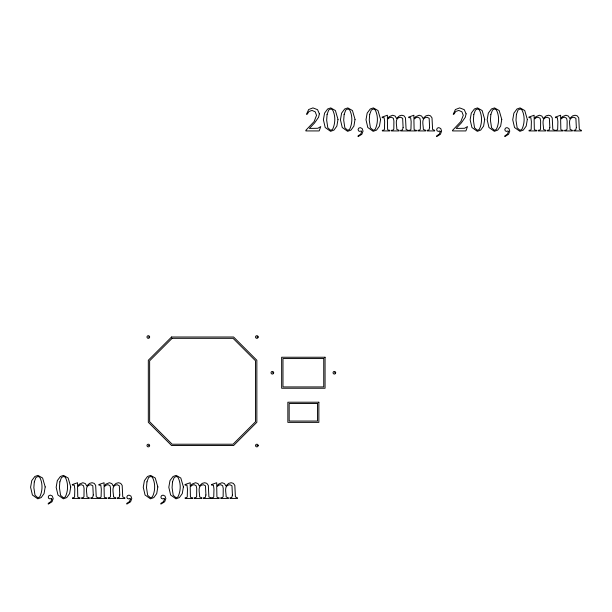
<?xml version="1.0" encoding="UTF-8"?>
<svg xmlns="http://www.w3.org/2000/svg" width="612" height="612" viewBox="0 0 612 612"><rect width="100%" height="100%" fill="white"/><g stroke="black" fill="none" stroke-linecap="round" stroke-linejoin="round"><path stroke-width="0.92" d="M148.318 337.005L149.634 337.005A1.316 1.316 0 0 1 147.653 338.153A1.316 1.316 0 0 1 147.653 335.866A1.316 1.316 0 0 1 149.634 337.005M256.849 337.005L258.165 337.005A1.316 1.316 0 0 1 256.183 338.153A1.316 1.316 0 0 1 256.183 335.866A1.316 1.316 0 0 1 258.165 337.005M272.348 372.739L273.671 372.739A1.316 1.316 0 0 1 271.69 373.878A1.316 1.316 0 0 1 271.69 371.599A1.316 1.316 0 0 1 273.671 372.739M334.366 372.739L335.682 372.739A1.316 1.316 0 0 1 333.708 373.878A1.316 1.316 0 0 1 333.708 371.599A1.316 1.316 0 0 1 335.682 372.739M148.318 445.536L149.634 445.536A1.316 1.316 0 0 1 147.653 446.683A1.316 1.316 0 0 1 147.653 444.396A1.316 1.316 0 0 1 149.634 445.536M256.849 445.536L258.165 445.536A1.316 1.316 0 0 1 256.183 446.683A1.316 1.316 0 0 1 256.183 444.396A1.316 1.316 0 0 1 258.165 445.536M93.269 494.978L92.649 497.441L90.806 497.824L90.806 498.428L98.325 498.428L98.325 497.824L96.245 496.944L95.663 485.392L94.171 483.358L92.014 482.73L89.589 483.358L86.69 485.982L85.313 483.564L82.85 482.73L79.522 484.061L77.556 485.982L77.556 482.73L72.247 484.597L72.499 485.194L74.297 485.155L74.809 489.156L74.595 496.883L73.96 497.602L72.499 497.824L72.499 498.428L80.034 498.428L80.034 497.824L78.382 497.602L77.762 496.929L77.556 486.808L79.69 485.163L81.465 484.681L83.515 485.744L84.066 488.422L83.982 496.63L83.324 497.525L81.587 497.824L81.587 498.428L89.291 498.428L89.291 497.824L86.981 496.929C87.149 492.652 84.211 485.247 90.737 484.727L92.817 485.798L93.269 494.978M119.776 494.978L119.156 497.441L117.313 497.824L117.313 498.428L124.833 498.428L124.833 497.824L122.752 496.944L122.17 485.392L120.679 483.358L118.521 482.73L116.096 483.358L113.197 485.982L111.82 483.564L109.357 482.73L106.029 484.061L104.063 485.982L104.063 482.73L98.754 484.597L99.006 485.194L100.804 485.155L101.317 489.156L101.102 496.883L100.467 497.602L99.006 497.824L99.006 498.428L106.542 498.428L106.542 497.824L104.889 497.602L104.27 496.929L104.063 486.808L106.197 485.163L107.972 484.681L110.022 485.744L110.573 488.422L110.489 496.63L109.831 497.525L108.095 497.824L108.095 498.428L115.798 498.428L115.798 497.824L113.495 496.929C113.656 492.652 110.718 485.247 117.244 484.727L119.325 485.798L119.776 494.978M205.915 494.978L205.303 497.441L203.452 497.824L203.452 498.428L210.979 498.428L210.979 497.824L208.899 496.944L208.317 485.392L206.825 483.358L204.668 482.73L202.243 483.358L199.344 485.982L197.967 483.564L195.503 482.73L192.176 484.061L190.21 485.982L190.21 482.73L184.9 484.597L185.153 485.194L186.951 485.155L187.463 489.156L187.249 496.883L186.614 497.602L185.153 497.824L185.153 498.428L192.688 498.428L192.688 497.824L191.036 497.602L190.416 496.929L190.21 486.808L192.336 485.163L194.119 484.681L196.169 485.744L196.72 488.422L196.636 496.63L195.978 497.525L194.234 497.824L194.234 498.428L201.945 498.428L201.945 497.824L199.634 496.929C199.803 492.652 196.865 485.247 203.391 484.727L205.471 485.798L205.915 494.978M232.422 494.978L231.81 497.441L229.959 497.824L229.959 498.428L237.487 498.428L237.487 497.824L235.406 496.944L234.824 485.392L233.333 483.358L231.175 482.73L228.75 483.358L225.851 485.982L224.474 483.564L222.011 482.73L218.683 484.061L216.717 485.982L216.717 482.73L211.408 484.597L211.66 485.194L213.458 485.155L213.97 489.156L213.756 496.883L213.121 497.602L211.66 497.824L211.66 498.428L219.195 498.428L219.195 497.824L217.543 497.602L216.923 496.929L216.717 486.808L218.844 485.163L220.626 484.681L222.676 485.744L223.227 488.422L223.143 496.63L222.485 497.525L220.741 497.824L220.741 498.428L228.452 498.428L228.452 497.824L226.142 496.929C226.31 492.652 223.372 485.247 229.898 484.727L231.979 485.798L232.422 494.978M403.101 127.487L402.489 129.951L400.638 130.333L400.638 130.93L408.166 130.93L408.166 130.333L406.085 129.446L405.496 117.902L404.012 115.859L401.854 115.24L399.429 115.859L396.53 118.483L395.153 116.073L392.69 115.24L389.362 116.571L387.396 118.483L387.396 115.24L382.087 117.106L382.339 117.703L384.137 117.657L384.65 121.666L384.435 129.392L383.8 130.104L382.339 130.333L382.339 130.93L389.875 130.93L389.875 130.333L388.222 130.104L387.603 129.43L387.396 119.317L389.523 117.665L391.305 117.183L393.355 118.254L393.899 120.931L393.822 129.132L393.164 130.035L391.42 130.333L391.42 130.93L399.123 130.93L399.123 130.333L396.821 129.43C396.989 125.154 394.052 117.756 400.577 117.236L402.658 118.3L403.101 127.487M429.609 127.487L428.997 129.951L427.145 130.333L427.145 130.93L434.673 130.93L434.673 130.333L432.592 129.446L432.011 117.902L430.519 115.859L428.362 115.24L425.937 115.859L423.037 118.483L421.66 116.073L419.197 115.24L415.869 116.571L413.903 118.483L413.903 115.24L408.594 117.106L408.847 117.703L410.644 117.657L411.157 121.666L410.943 129.392L410.308 130.104L408.847 130.333L408.847 130.93L416.382 130.93L416.382 130.333L414.729 130.104L414.11 129.43L413.903 119.317L416.03 117.665L417.812 117.183L419.863 118.254L420.406 120.931L420.329 129.132L419.671 130.035L417.927 130.333L417.927 130.93L425.631 130.93L425.631 130.333L423.328 129.43C423.496 125.154 420.559 117.756 427.084 117.236L429.165 118.3L429.609 127.487M549.836 127.487L549.216 129.951L547.373 130.333L547.373 130.93L554.893 130.93L554.893 130.333L552.812 129.446L552.231 117.902L550.739 115.859L548.589 115.24L546.156 115.859L543.265 118.483L541.88 116.073L539.417 115.24L536.089 116.571L534.123 118.483L534.123 115.24L528.822 117.106L529.066 117.703L530.864 117.657L531.384 121.666L531.162 129.392L530.535 130.104L529.066 130.333L529.066 130.93L536.602 130.93L536.602 130.333L534.949 130.104L534.337 129.43L534.123 119.317L536.257 117.665L538.04 117.183L540.082 118.254L540.633 120.931L540.549 129.132L539.891 130.035L538.155 130.333L538.155 130.93L545.858 130.93L545.858 130.333L543.555 129.43C543.716 125.154 540.779 117.756 547.304 117.236L549.385 118.3L549.836 127.487M576.343 127.487L575.724 129.951L573.88 130.333L573.88 130.93L581.4 130.93L581.4 130.333L579.319 129.446L578.738 117.902L577.246 115.859L575.096 115.24L572.664 115.859L569.772 118.483L568.387 116.073L565.924 115.24L562.596 116.571L560.63 118.483L560.63 115.24L555.329 117.106L555.574 117.703L557.371 117.657L557.892 121.666L557.67 129.392L557.042 130.104L555.574 130.333L555.574 130.93L563.116 130.93L563.116 130.333L561.456 130.104L560.844 129.43L560.63 119.317L562.765 117.665L564.547 117.183L566.59 118.254L567.14 120.931L567.056 129.132L566.398 130.035L564.662 130.333L564.662 130.93L572.365 130.93L572.365 130.333L570.063 129.43C570.223 125.154 567.286 117.756 573.811 117.236L575.892 118.3L576.343 127.487M34.295 481.851L33.859 487.695L35.006 495.299L37.837 497.778L39.703 496.967C42.695 491.084 42.894 482.86 39.589 477.046L37.936 476.496L35.924 477.505L34.295 481.851M59.854 481.851L59.418 487.695L60.565 495.299L63.396 497.778L65.262 496.967C68.253 491.084 68.452 482.86 65.147 477.046L63.495 476.496L61.483 477.505L59.854 481.851M146.949 481.851L146.513 487.695L147.66 495.299L150.491 497.778L152.357 496.967C155.349 491.084 155.547 482.86 152.235 477.046L150.59 476.496L148.578 477.505L146.949 481.851M172.507 481.851L172.071 487.695L173.219 495.299L176.049 497.778L177.916 496.967C180.907 491.084 181.106 482.86 177.794 477.046L176.149 476.496L174.137 477.505L172.507 481.851M327.091 114.36L326.663 120.197L327.81 127.801L330.633 130.28L332.5 129.476C335.498 123.586 335.69 115.362 332.385 109.548L330.74 108.997L328.721 110.015L327.091 114.36M344.135 114.36L343.699 120.197L344.847 127.801L347.677 130.28L349.536 129.476C352.535 123.586 352.726 115.362 349.421 109.548L347.777 108.997L345.765 110.015L344.135 114.36M369.694 114.36L369.258 120.197L370.405 127.801L373.236 130.28L375.095 129.476C378.094 123.586 378.285 115.362 374.98 109.548L373.335 108.997L371.323 110.015L369.694 114.36M473.826 114.36L473.39 120.197L474.537 127.801L477.368 130.28L479.234 129.476C482.225 123.586 482.424 115.362 479.112 109.548L477.467 108.997L475.455 110.015L473.826 114.36M490.862 114.36L490.426 120.197L491.581 127.801L494.404 130.28L496.271 129.476C499.27 123.586 499.461 115.362 496.156 109.548L494.504 108.997L492.492 110.015L490.862 114.36M516.421 114.36L515.985 120.197L517.14 127.801L519.963 130.28L521.829 129.476C524.828 123.586 525.019 115.362 521.715 109.548L520.062 108.997L518.05 110.015L516.421 114.36M45.196 486.93L44.064 493.601L41.172 497.587L37.791 498.826L32.413 495.016L30.6 487.274L31.763 480.627L34.861 476.48L37.952 475.394L42.611 478.041L45.196 486.93M70.755 486.93L69.623 493.601L66.731 497.587L63.35 498.826L57.972 495.016L56.159 487.274L57.321 480.627L60.42 476.48L63.51 475.394L68.169 478.041L70.755 486.93M157.842 486.93L156.71 493.601L153.826 497.587L150.437 498.826L145.067 495.016L143.254 487.274L144.417 480.627L147.515 476.48L150.606 475.394L155.264 478.041L157.842 486.93M183.401 486.93L182.269 493.601L179.385 497.587L175.996 498.826L170.626 495.016L168.813 487.274L169.975 480.627L173.074 476.48L176.164 475.394L180.823 478.041L183.401 486.93M337.992 119.432L336.86 126.103L333.976 130.088L330.587 131.328L325.209 127.518L323.396 119.784L324.567 113.136L327.657 108.982L330.755 107.903L335.414 110.55L337.992 119.432M355.029 119.432L353.897 126.103L351.013 130.088L347.624 131.328L342.253 127.518L340.44 119.784L341.603 113.136L344.694 108.982L347.792 107.903L352.451 110.55L355.029 119.432M380.588 119.432L379.455 126.103L376.571 130.088L373.182 131.328L367.812 127.518L365.999 119.784L367.162 113.136L370.26 108.982L373.351 107.903L378.009 110.55L380.588 119.432M484.719 119.432L483.587 126.103L480.703 130.088L477.314 131.328L471.944 127.518L470.131 119.784L471.294 113.136L474.392 108.982L477.482 107.903L482.141 110.55L484.719 119.432M501.763 119.432L500.631 126.103L497.74 130.088L494.358 131.328L488.98 127.518L487.167 119.784L488.33 113.136L491.428 108.982L494.527 107.903L499.185 110.55L501.763 119.432M527.322 119.432L526.19 126.103L523.298 130.088L519.917 131.328L514.539 127.518L512.726 119.784L513.889 113.136L516.987 108.982L520.085 107.903L524.744 110.55L527.322 119.432M319.372 113.824L318.577 117.252L314.576 122.958L309.404 128.421L317.819 128.283L320.749 126.585L319.173 130.93L305.862 130.93L305.862 130.318L314.132 121.559L316.526 115.354L315.211 111.828L312.066 110.443L309.083 111.422L307.125 114.276L306.513 114.276L308.647 109.548L312.946 107.903L317.536 109.663L319.372 113.824M466.099 113.824L465.304 117.252L461.31 122.958L456.131 128.421L464.546 128.283L467.484 126.585L465.9 130.93L452.589 130.93L452.589 130.318L460.859 121.559L463.253 115.354L461.945 111.828L458.793 110.443L455.81 111.422L453.852 114.276L453.24 114.276L455.382 109.548L459.681 107.903L464.263 109.663L466.099 113.824M51.829 499.094L50.895 501.611L48.241 503.37L48.241 504.097L52.005 501.779L53.198 498.589L52.341 496.057L50.383 495.1L48.861 495.682L48.241 497.074L48.723 498.405L50.016 498.895L51.446 498.405L51.829 499.094M130.41 499.094L129.469 501.611L126.814 503.37L126.814 504.097L130.578 501.779L131.771 498.589L130.914 496.057L128.956 495.1L127.434 495.682L126.814 497.074L127.296 498.405L128.589 498.895L130.027 498.405L130.41 499.094M164.483 499.094L163.542 501.611L160.887 503.37L160.887 504.097L164.659 501.779L165.852 498.589L164.995 496.057L163.037 495.1L161.514 495.682L160.887 497.074L161.377 498.405L162.67 498.895L164.1 498.405L164.483 499.094M361.669 131.595L360.728 134.12L358.074 135.872L358.074 136.606L361.845 134.28L363.038 131.098L362.174 128.558L360.223 127.602L358.701 128.183L358.074 129.583L358.555 130.914L359.856 131.396L361.287 130.914L361.669 131.595M440.242 131.595L439.301 134.12L436.647 135.872L436.647 136.606L440.418 134.28L441.612 131.098L440.755 128.558L438.796 127.602L437.274 128.183L436.647 129.583L437.129 130.914L438.429 131.396L439.86 130.914L440.242 131.595M508.404 131.595L507.463 134.12L504.808 135.872L504.808 136.606L508.572 134.28L509.765 131.098L508.909 128.558L506.95 127.602L505.428 128.183L504.808 129.583L505.29 130.914L506.591 131.396L508.021 130.914L508.404 131.595M171.574 337.005L148.318 360.261L148.318 422.28L171.574 445.536L233.585 445.536L256.849 422.28L256.849 360.261L233.585 337.005L171.574 337.005M172.117 338.329L149.634 360.812L149.634 421.737L172.117 444.22L233.042 444.22L255.525 421.737L255.525 360.812L233.042 338.329L172.117 338.329M325.064 357.24L281.65 357.24L281.65 388.245L325.064 388.245L325.064 357.24M323.748 358.555L282.974 358.555L282.974 386.929L323.748 386.929L323.748 358.555M318.86 402.214L287.854 402.214L287.854 422.372L318.86 422.372L318.86 402.214M317.544 403.53L289.17 403.53L289.17 421.048L317.544 421.048L317.544 403.53"/></g></svg>
